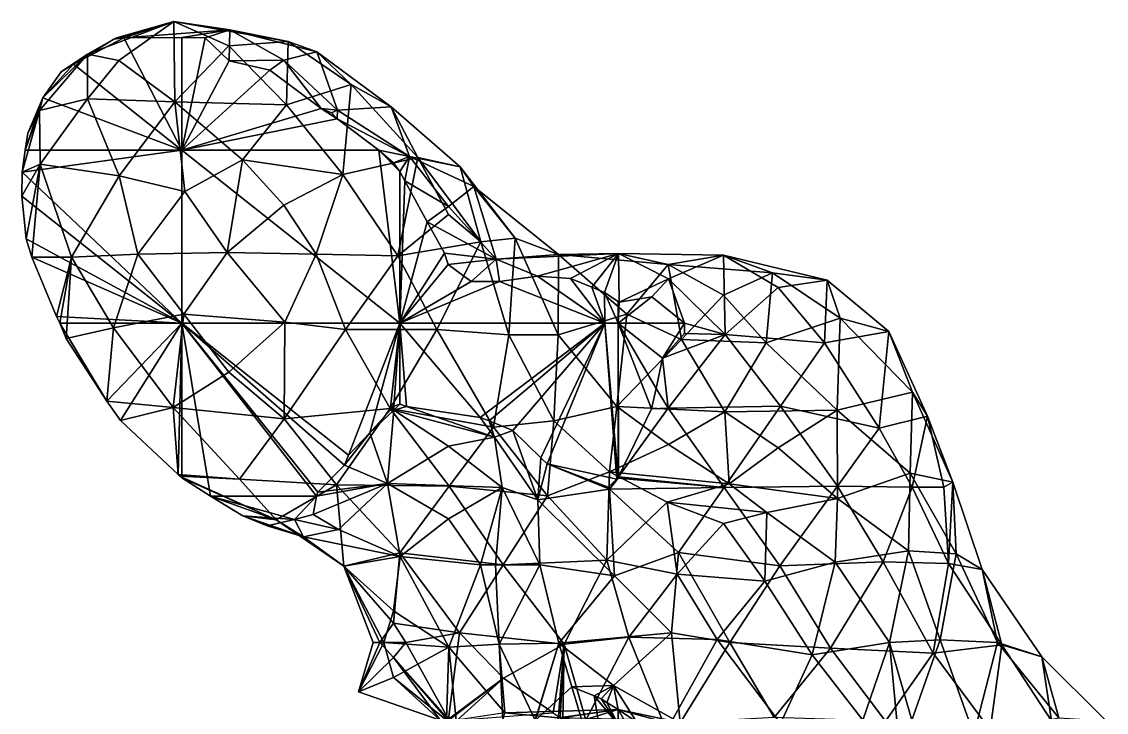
# Model space of a CAD drawing. Extents: x 290034 to 295698, y 4553723 to 4561693.
# Drawn here: x 291183.3 to 291431.9, y 4554418.6 to 4554577 of the extents above; entities that cross this region are included whole.
import ezdxf

# ---------------------------------------------------------------- set-up
doc = ezdxf.new("R2010")
doc.units = 0
doc.layers.add('Au_ppm_Pref_-_0_2', color=7, linetype='CONTINUOUS')

msp = doc.modelspace()

# ---------------------------------------------------------------- linework, layer by layer
at = {"layer": 'Au_ppm_Pref_-_0_2'}
for points in [[(291218.13, 4554577, 1811.51), (291204.43, 4554573.02, 1816.77), (291198.36, 4554569.51, 1811.49)], [(291218.13, 4554577, 1811.51), (291198.36, 4554569.51, 1811.49), (291205.55, 4554568.06, 1808.58)], [(291218.13, 4554577, 1811.51), (291205.04, 4554573.26, 1816.82), (291204.43, 4554573.02, 1816.77)], [(291206.7, 4554573.3, 1816.99), (291205.04, 4554573.26, 1816.82), (291218.13, 4554577, 1811.51)], [(291218.13, 4554577, 1811.51), (291205.55, 4554568.06, 1808.58), (291218.37, 4554558.64, 1805.83)], [(291206.7, 4554573.3, 1816.99), (291218.13, 4554577, 1811.51), (291230.97, 4554575.12, 1817.21)], [(291218.13, 4554577, 1811.51), (291244.4, 4554572.43, 1811.9), (291230.97, 4554575.12, 1817.21)], [(291218.13, 4554577, 1811.51), (291218.37, 4554558.64, 1805.83), (291230.75, 4554571.45, 1807.45)], [(291218.13, 4554577, 1811.51), (291230.75, 4554571.45, 1807.45), (291244.4, 4554572.43, 1811.9)], [(291206.7, 4554573.3, 1816.99), (291230.97, 4554575.12, 1817.21), (291220, 4554573.36, 1818.35)], [(291220, 4554573.36, 1818.35), (291230.97, 4554575.12, 1817.21), (291225.38, 4554573.31, 1819)], [(291230.97, 4554575.12, 1817.21), (291230.88, 4554567.98, 1819.91), (291225.38, 4554573.31, 1819)], [(291230.88, 4554567.98, 1819.91), (291230.97, 4554575.12, 1817.21), (291243.35, 4554568.2, 1820.39)], [(291244.4, 4554572.43, 1811.9), (291250.95, 4554570.08, 1817.43), (291230.97, 4554575.12, 1817.21)], [(291230.97, 4554575.12, 1817.21), (291250.95, 4554570.08, 1817.43), (291243.35, 4554568.2, 1820.39)], [(291195.15, 4554567.28, 1816.09), (291204.43, 4554573.02, 1816.77), (291206.7, 4554573.3, 1816.99)], [(291195.15, 4554567.28, 1816.09), (291206.7, 4554573.3, 1816.99), (291220, 4554547.56, 1819.6)], [(291198.36, 4554569.51, 1811.49), (291204.43, 4554573.02, 1816.77), (291195.15, 4554567.28, 1816.09)], [(291204.43, 4554573.02, 1816.77), (291205.04, 4554573.26, 1816.82), (291206.7, 4554573.3, 1816.99)], [(291206.7, 4554573.3, 1816.99), (291220, 4554573.36, 1818.35), (291220, 4554547.56, 1819.6)], [(291220, 4554573.36, 1818.35), (291225.38, 4554573.31, 1819), (291220, 4554547.56, 1819.6)], [(291220, 4554547.56, 1819.6), (291225.38, 4554573.31, 1819), (291230.88, 4554567.98, 1819.91)], [(291243.96, 4554557.95, 1805.85), (291244.4, 4554572.43, 1811.9), (291230.75, 4554571.45, 1807.45)], [(291243.96, 4554557.95, 1805.85), (291258.81, 4554562.57, 1811.22), (291244.4, 4554572.43, 1811.9)], [(291244.4, 4554572.43, 1811.9), (291258.81, 4554562.57, 1811.22), (291250.95, 4554570.08, 1817.43)], [(291198.36, 4554569.51, 1811.49), (291188.11, 4554559.56, 1814.77), (291187.38, 4554556.61, 1812.44)], [(291198.38, 4554559.33, 1808.11), (291198.36, 4554569.51, 1811.49), (291187.38, 4554556.61, 1812.44)], [(291198.36, 4554569.51, 1811.49), (291192.3, 4554565.53, 1815.59), (291188.11, 4554559.56, 1814.77)], [(291192.3, 4554565.53, 1815.59), (291198.36, 4554569.51, 1811.49), (291195.15, 4554567.28, 1816.09)], [(291198.38, 4554559.33, 1808.11), (291205.55, 4554568.06, 1808.58), (291198.36, 4554569.51, 1811.49)], [(291218.37, 4554558.64, 1805.83), (291243.96, 4554557.95, 1805.85), (291230.75, 4554571.45, 1807.45)], [(291250.95, 4554570.08, 1817.43), (291255.67, 4554556.71, 1822.89), (291243.35, 4554568.2, 1820.39)], [(291250.95, 4554570.08, 1817.43), (291258.81, 4554562.57, 1811.22), (291268.01, 4554557.45, 1817.21)], [(291250.95, 4554570.08, 1817.43), (291268.01, 4554557.45, 1817.21), (291255.67, 4554556.71, 1822.89)], [(291188.11, 4554559.56, 1814.77), (291192.3, 4554565.53, 1815.59), (291195.15, 4554567.28, 1816.09)], [(291188.11, 4554559.56, 1814.77), (291195.15, 4554567.28, 1816.09), (291220, 4554547.56, 1819.6)], [(291198.38, 4554559.33, 1808.11), (291218.37, 4554558.64, 1805.83), (291205.55, 4554568.06, 1808.58)], [(291220, 4554547.56, 1819.6), (291230.88, 4554567.98, 1819.91), (291240.16, 4554565.88, 1821.12)], [(291240.16, 4554565.88, 1821.12), (291230.88, 4554567.98, 1819.91), (291243.35, 4554568.2, 1820.39)], [(291243.35, 4554568.2, 1820.39), (291251.93, 4554557.06, 1822.95), (291240.16, 4554565.88, 1821.12)], [(291255.67, 4554556.71, 1822.89), (291251.93, 4554557.06, 1822.95), (291243.35, 4554568.2, 1820.39)], [(291220, 4554547.56, 1819.6), (291240.16, 4554565.88, 1821.12), (291251.93, 4554557.06, 1822.95)], [(291243.96, 4554557.95, 1805.85), (291256.94, 4554541.94, 1804.69), (291258.81, 4554562.57, 1811.22)], [(291256.94, 4554541.94, 1804.69), (291274.08, 4554545.81, 1810.08), (291258.81, 4554562.57, 1811.22)], [(291258.81, 4554562.57, 1811.22), (291274.08, 4554545.81, 1810.08), (291268.01, 4554557.45, 1817.21)], [(291184.1, 4554547.56, 1813.83), (291184.73, 4554551.44, 1814.03), (291188.11, 4554559.56, 1814.77)], [(291184.1, 4554547.56, 1813.83), (291188.11, 4554559.56, 1814.77), (291220, 4554547.56, 1819.6)], [(291188.11, 4554559.56, 1814.77), (291184.73, 4554551.44, 1814.03), (291187.38, 4554556.61, 1812.44)], [(291187.5, 4554544.34, 1809.66), (291198.38, 4554559.33, 1808.11), (291187.38, 4554556.61, 1812.44)], [(291205.6, 4554541.67, 1805.5), (291198.38, 4554559.33, 1808.11), (291187.5, 4554544.34, 1809.66)], [(291198.38, 4554559.33, 1808.11), (291205.6, 4554541.67, 1805.5), (291218.37, 4554558.64, 1805.83)], [(291220.68, 4554538.08, 1801.95), (291218.37, 4554558.64, 1805.83), (291205.6, 4554541.67, 1805.5)], [(291218.37, 4554558.64, 1805.83), (291220.68, 4554538.08, 1801.95), (291233.87, 4554545.28, 1802.83)], [(291243.96, 4554557.95, 1805.85), (291218.37, 4554558.64, 1805.83), (291233.87, 4554545.28, 1802.83)], [(291220, 4554547.56, 1819.6), (291251.93, 4554557.06, 1822.95), (291255.6, 4554554.72, 1823.51)], [(291243.96, 4554557.95, 1805.85), (291233.87, 4554545.28, 1802.83), (291256.94, 4554541.94, 1804.69)], [(291255.6, 4554554.72, 1823.51), (291251.93, 4554557.06, 1822.95), (291254.34, 4554556.1, 1823.29)], [(291254.34, 4554556.1, 1823.29), (291251.93, 4554557.06, 1822.95), (291255.67, 4554556.71, 1822.89)], [(291268.01, 4554557.45, 1817.21), (291272.18, 4554546.09, 1824.94), (291255.67, 4554556.71, 1822.89)], [(291268.01, 4554557.45, 1817.21), (291274.08, 4554545.81, 1810.08), (291283.83, 4554543.72, 1817.65)], [(291268.01, 4554557.45, 1817.21), (291283.83, 4554543.72, 1817.65), (291272.18, 4554546.09, 1824.94)], [(291187.38, 4554556.61, 1812.44), (291184.1, 4554547.56, 1813.83), (291183.42, 4554542.51, 1813.43)], [(291187.38, 4554556.61, 1812.44), (291183.42, 4554542.51, 1813.43), (291187.5, 4554544.34, 1809.66)], [(291184.73, 4554551.44, 1814.03), (291184.1, 4554547.56, 1813.83), (291187.38, 4554556.61, 1812.44)], [(291220, 4554547.56, 1819.6), (291255.6, 4554554.72, 1823.51), (291265.16, 4554547.56, 1824.99)], [(291255.67, 4554556.71, 1822.89), (291255.6, 4554554.72, 1823.51), (291254.34, 4554556.1, 1823.29)], [(291255.6, 4554554.72, 1823.51), (291255.67, 4554556.71, 1822.89), (291272.18, 4554546.09, 1824.94)], [(291255.6, 4554554.72, 1823.51), (291272.18, 4554546.09, 1824.94), (291265.16, 4554547.56, 1824.99)], [(291220, 4554547.56, 1819.6), (291183.42, 4554542.51, 1813.43), (291184.1, 4554547.56, 1813.83)], [(291220, 4554507.87, 1817.35), (291183.42, 4554542.51, 1813.43), (291220, 4554547.56, 1819.6)], [(291265.16, 4554547.56, 1824.99), (291270, 4554507.87, 1828.96), (291220, 4554547.56, 1819.6)], [(291270, 4554507.87, 1828.96), (291220, 4554507.87, 1817.35), (291220, 4554547.56, 1819.6)], [(291265.16, 4554547.56, 1824.99), (291268.53, 4554544.6, 1825.65), (291270, 4554542.61, 1825.99)], [(291270, 4554507.87, 1828.96), (291265.16, 4554547.56, 1824.99), (291270, 4554542.61, 1825.99)], [(291265.16, 4554547.56, 1824.99), (291272.18, 4554546.09, 1824.94), (291268.53, 4554544.6, 1825.65)], [(291233.87, 4554545.28, 1802.83), (291220.68, 4554538.08, 1801.95), (291230.43, 4554524.09, 1801.5)], [(291243.35, 4554534.89, 1801.82), (291233.87, 4554545.28, 1802.83), (291230.43, 4554524.09, 1801.5)], [(291233.87, 4554545.28, 1802.83), (291243.35, 4554534.89, 1801.82), (291256.94, 4554541.94, 1804.69)], [(291269.55, 4554523.31, 1805.09), (291274.08, 4554545.81, 1810.08), (291256.94, 4554541.94, 1804.69)], [(291268.53, 4554544.6, 1825.65), (291272.18, 4554546.09, 1824.94), (291270, 4554542.61, 1825.99)], [(291281.15, 4554532.76, 1808.47), (291274.08, 4554545.81, 1810.08), (291269.55, 4554523.31, 1805.09)], [(291270, 4554542.61, 1825.99), (291272.18, 4554546.09, 1824.94), (291271.09, 4554540.51, 1826.4)], [(291281.15, 4554534.62, 1827.01), (291271.09, 4554540.51, 1826.4), (291272.18, 4554546.09, 1824.94)], [(291272.18, 4554546.09, 1824.94), (291283.83, 4554543.72, 1817.65), (291286.95, 4554539.21, 1823.37)], [(291281.15, 4554534.62, 1827.01), (291272.18, 4554546.09, 1824.94), (291286.95, 4554539.21, 1823.37)], [(291288.58, 4554526.52, 1810.63), (291283.83, 4554543.72, 1817.65), (291274.08, 4554545.81, 1810.08)], [(291281.15, 4554532.76, 1808.47), (291288.58, 4554526.52, 1810.63), (291274.08, 4554545.81, 1810.08)], [(291187.5, 4554544.34, 1809.66), (291183.29, 4554537.01, 1813.1), (291184.3, 4554527.17, 1811.31)], [(291187.5, 4554544.34, 1809.66), (291183.42, 4554542.51, 1813.43), (291183.29, 4554537.01, 1813.1)], [(291220, 4554507.87, 1817.35), (291183.29, 4554537.01, 1813.1), (291183.42, 4554542.51, 1813.43)], [(291185.58, 4554523.01, 1810.79), (291187.5, 4554544.34, 1809.66), (291184.3, 4554527.17, 1811.31)], [(291185.58, 4554523.01, 1810.79), (291194.71, 4554522.99, 1806.73), (291187.5, 4554544.34, 1809.66)], [(291194.71, 4554522.99, 1806.73), (291205.6, 4554541.67, 1805.5), (291187.5, 4554544.34, 1809.66)], [(291250.76, 4554523.7, 1802.06), (291256.94, 4554541.94, 1804.69), (291243.35, 4554534.89, 1801.82)], [(291269.55, 4554523.31, 1805.09), (291256.94, 4554541.94, 1804.69), (291250.76, 4554523.7, 1802.06)], [(291270, 4554507.87, 1828.96), (291270, 4554542.61, 1825.99), (291271.09, 4554540.51, 1826.4)], [(291288.58, 4554526.52, 1810.63), (291296.38, 4554527.37, 1817.41), (291283.83, 4554543.72, 1817.65)], [(291296.38, 4554527.37, 1817.41), (291286.95, 4554539.21, 1823.37), (291283.83, 4554543.72, 1817.65)], [(291209.93, 4554523.7, 1801.68), (291205.6, 4554541.67, 1805.5), (291194.71, 4554522.99, 1806.73)], [(291220.68, 4554538.08, 1801.95), (291205.6, 4554541.67, 1805.5), (291209.93, 4554523.7, 1801.68)], [(291270, 4554507.87, 1828.96), (291271.09, 4554540.51, 1826.4), (291276.22, 4554531.1, 1828.3)], [(291281.15, 4554534.62, 1827.01), (291276.22, 4554531.1, 1828.3), (291271.09, 4554540.51, 1826.4)], [(291220, 4554507.87, 1817.35), (291184.3, 4554527.17, 1811.31), (291183.29, 4554537.01, 1813.1)], [(291209.93, 4554523.7, 1801.68), (291230.43, 4554524.09, 1801.5), (291220.68, 4554538.08, 1801.95)], [(291292.09, 4554522.54, 1829.11), (291281.15, 4554534.62, 1827.01), (291286.95, 4554539.21, 1823.37)], [(291292.09, 4554522.54, 1829.11), (291286.95, 4554539.21, 1823.37), (291306.35, 4554523.62, 1823.36)], [(291296.38, 4554527.37, 1817.41), (291306.35, 4554523.62, 1823.36), (291286.95, 4554539.21, 1823.37)], [(291250.76, 4554523.7, 1802.06), (291243.35, 4554534.89, 1801.82), (291230.43, 4554524.09, 1801.5)], [(291292.09, 4554522.54, 1829.11), (291276.22, 4554531.1, 1828.3), (291281.15, 4554534.62, 1827.01)], [(291288.58, 4554526.52, 1810.63), (291281.15, 4554532.76, 1808.47), (291269.55, 4554523.31, 1805.09)], [(291280.2, 4554523.91, 1829.75), (291270, 4554507.87, 1828.96), (291276.22, 4554531.1, 1828.3)], [(291292.09, 4554522.54, 1829.11), (291280.2, 4554523.91, 1829.75), (291276.22, 4554531.1, 1828.3)], [(291220, 4554507.87, 1817.35), (291185.58, 4554523.01, 1810.79), (291184.3, 4554527.17, 1811.31)], [(291295, 4554505.18, 1810.52), (291296.38, 4554527.37, 1817.41), (291288.58, 4554526.52, 1810.63)], [(291296.38, 4554527.37, 1817.41), (291295, 4554505.18, 1810.52), (291306.28, 4554505.21, 1817.48)], [(291306.28, 4554505.21, 1817.48), (291306.35, 4554523.62, 1823.36), (291296.38, 4554527.37, 1817.41)], [(291278.47, 4554506.38, 1806.36), (291288.58, 4554526.52, 1810.63), (291269.55, 4554523.31, 1805.09)], [(291278.47, 4554506.38, 1806.36), (291295, 4554505.18, 1810.52), (291288.58, 4554526.52, 1810.63)], [(291220, 4554507.87, 1817.35), (291191.3, 4554509.35, 1809.52), (291185.58, 4554523.01, 1810.79)], [(291194.71, 4554522.99, 1806.73), (291185.58, 4554523.01, 1810.79), (291191.3, 4554509.35, 1809.52)], [(291192.04, 4554507.87, 1809.42), (291194.71, 4554522.99, 1806.73), (291191.3, 4554509.35, 1809.52)], [(291193.48, 4554504.37, 1809.3), (291194.71, 4554522.99, 1806.73), (291192.04, 4554507.87, 1809.42)], [(291204.36, 4554506.79, 1805.07), (291194.71, 4554522.99, 1806.73), (291193.48, 4554504.37, 1809.3)], [(291194.71, 4554522.99, 1806.73), (291204.36, 4554506.79, 1805.07), (291209.93, 4554523.7, 1801.68)], [(291209.93, 4554523.7, 1801.68), (291204.36, 4554506.79, 1805.07), (291220.49, 4554509.91, 1802.06)], [(291209.93, 4554523.7, 1801.68), (291220.49, 4554509.91, 1802.06), (291230.43, 4554524.09, 1801.5)], [(291243.63, 4554508.05, 1802.05), (291230.43, 4554524.09, 1801.5), (291220.49, 4554509.91, 1802.06)], [(291250.76, 4554523.7, 1802.06), (291230.43, 4554524.09, 1801.5), (291243.63, 4554508.05, 1802.05)], [(291243.63, 4554508.05, 1802.05), (291257.53, 4554506.41, 1803.05), (291250.76, 4554523.7, 1802.06)], [(291257.53, 4554506.41, 1803.05), (291269.55, 4554523.31, 1805.09), (291250.76, 4554523.7, 1802.06)], [(291278.47, 4554506.38, 1806.36), (291269.55, 4554523.31, 1805.09), (291257.53, 4554506.41, 1803.05)], [(291281.02, 4554521.31, 1830.15), (291270, 4554507.87, 1828.96), (291280.2, 4554523.91, 1829.75)], [(291292.09, 4554522.54, 1829.11), (291281.02, 4554521.31, 1830.15), (291280.2, 4554523.91, 1829.75)], [(291292.09, 4554522.54, 1829.11), (291286.32, 4554517.42, 1830.44), (291281.02, 4554521.31, 1830.15)], [(291286.32, 4554517.42, 1830.44), (291292.09, 4554522.54, 1829.11), (291292.8, 4554517.44, 1830.93)], [(291301.51, 4554518.63, 1831.61), (291292.09, 4554522.54, 1829.11), (291320.09, 4554523.79, 1829.29)], [(291292.09, 4554522.54, 1829.11), (291306.35, 4554523.62, 1823.36), (291320.09, 4554523.79, 1829.29)], [(291292.09, 4554522.54, 1829.11), (291301.51, 4554518.63, 1831.61), (291292.8, 4554517.44, 1830.93)], [(291309.12, 4554518.08, 1832.17), (291301.51, 4554518.63, 1831.61), (291320.09, 4554523.79, 1829.29)], [(291306.28, 4554505.21, 1817.48), (291322, 4554509.93, 1820.58), (291306.35, 4554523.62, 1823.36)], [(291331.46, 4554521.27, 1823.59), (291320.09, 4554523.79, 1829.29), (291306.35, 4554523.62, 1823.36)], [(291322, 4554509.93, 1820.58), (291331.46, 4554521.27, 1823.59), (291306.35, 4554523.62, 1823.36)], [(291313.97, 4554516.08, 1832.47), (291309.12, 4554518.08, 1832.17), (291320.09, 4554523.79, 1829.29)], [(291316.93, 4554514.87, 1832.66), (291313.97, 4554516.08, 1832.47), (291320.09, 4554523.79, 1829.29)], [(291320.29, 4554512.69, 1833.16), (291316.93, 4554514.87, 1832.66), (291320.09, 4554523.79, 1829.29)], [(291320.09, 4554523.79, 1829.29), (291331.54, 4554518.01, 1833.36), (291320.29, 4554512.69, 1833.16)], [(291331.46, 4554521.27, 1823.59), (291344.17, 4554523.46, 1829.29), (291320.09, 4554523.79, 1829.29)], [(291344.17, 4554523.46, 1829.29), (291331.54, 4554518.01, 1833.36), (291320.09, 4554523.79, 1829.29)], [(291331.46, 4554521.27, 1823.59), (291355.38, 4554519.4, 1824.17), (291344.17, 4554523.46, 1829.29)], [(291344.17, 4554523.46, 1829.29), (291344.55, 4554505.26, 1834.2), (291331.54, 4554518.01, 1833.36)], [(291355.38, 4554519.4, 1824.17), (291367.97, 4554517.7, 1827.96), (291344.17, 4554523.46, 1829.29)], [(291344.17, 4554523.46, 1829.29), (291356.74, 4554516.02, 1832.69), (291344.55, 4554505.26, 1834.2)], [(291344.17, 4554523.46, 1829.29), (291367.97, 4554517.7, 1827.96), (291356.74, 4554516.02, 1832.69)], [(291286.32, 4554517.42, 1830.44), (291270, 4554507.87, 1828.96), (291281.02, 4554521.31, 1830.15)], [(291322, 4554509.93, 1820.58), (291334.53, 4554504.1, 1819.43), (291331.46, 4554521.27, 1823.59)], [(291331.46, 4554521.27, 1823.59), (291334.53, 4554504.1, 1819.43), (291344.14, 4554514.26, 1820.58)], [(291355.38, 4554519.4, 1824.17), (291331.46, 4554521.27, 1823.59), (291344.14, 4554514.26, 1820.58)], [(291292.8, 4554517.44, 1830.93), (291270, 4554507.87, 1828.96), (291286.32, 4554517.42, 1830.44)], [(291316.95, 4554507.87, 1832.47), (291270, 4554507.87, 1828.96), (291292.8, 4554517.44, 1830.93)], [(291316.95, 4554507.87, 1832.47), (291292.8, 4554517.44, 1830.93), (291301.51, 4554518.63, 1831.61)], [(291316.95, 4554507.87, 1832.47), (291301.51, 4554518.63, 1831.61), (291309.12, 4554518.08, 1832.17)], [(291313.97, 4554516.08, 1832.47), (291316.95, 4554507.87, 1832.47), (291309.12, 4554518.08, 1832.17)], [(291327.74, 4554513.87, 1834.1), (291320.29, 4554512.69, 1833.16), (291331.54, 4554518.01, 1833.36)], [(291327.74, 4554513.87, 1834.1), (291331.54, 4554518.01, 1833.36), (291335.24, 4554507.87, 1834.41)], [(291344.55, 4554505.26, 1834.2), (291335.24, 4554507.87, 1834.41), (291331.54, 4554518.01, 1833.36)], [(291355.38, 4554519.4, 1824.17), (291344.14, 4554514.26, 1820.58), (291353.98, 4554503.36, 1819.58)], [(291353.98, 4554503.36, 1819.58), (291370.89, 4554509, 1822.59), (291355.38, 4554519.4, 1824.17)], [(291355.38, 4554519.4, 1824.17), (291370.89, 4554509, 1822.59), (291367.97, 4554517.7, 1827.96)], [(291367.97, 4554517.7, 1827.96), (291367.33, 4554503.31, 1833.45), (291356.74, 4554516.02, 1832.69)], [(291367.33, 4554503.31, 1833.45), (291367.97, 4554517.7, 1827.96), (291382.09, 4554505.96, 1829.36)], [(291367.97, 4554517.7, 1827.96), (291370.89, 4554509, 1822.59), (291382.09, 4554505.96, 1829.36)], [(291316.93, 4554514.87, 1832.66), (291316.95, 4554507.87, 1832.47), (291313.97, 4554516.08, 1832.47)], [(291316.93, 4554514.87, 1832.66), (291320, 4554507.87, 1832.7), (291316.95, 4554507.87, 1832.47)], [(291320, 4554512.82, 1833.13), (291320, 4554507.87, 1832.7), (291316.93, 4554514.87, 1832.66)], [(291320.29, 4554512.69, 1833.16), (291320, 4554512.82, 1833.13), (291316.93, 4554514.87, 1832.66)], [(291367.33, 4554503.31, 1833.45), (291344.55, 4554505.26, 1834.2), (291356.74, 4554516.02, 1832.69)], [(291320, 4554507.87, 1832.7), (291320.29, 4554512.69, 1833.16), (291327.74, 4554513.87, 1834.1)], [(291320, 4554507.87, 1832.7), (291327.74, 4554513.87, 1834.1), (291335.24, 4554507.87, 1834.41)], [(291320, 4554507.87, 1832.7), (291320, 4554512.82, 1833.13), (291320.29, 4554512.69, 1833.16)], [(291344.14, 4554514.26, 1820.58), (291334.53, 4554504.1, 1819.43), (291353.98, 4554503.36, 1819.58)], [(291217.99, 4554488.51, 1805.61), (291220.49, 4554509.91, 1802.06), (291204.36, 4554506.79, 1805.07)], [(291217.99, 4554488.51, 1805.61), (291230.75, 4554496.61, 1802.47), (291220.49, 4554509.91, 1802.06)], [(291243.63, 4554508.05, 1802.05), (291220.49, 4554509.91, 1802.06), (291230.75, 4554496.61, 1802.47)], [(291306.28, 4554505.21, 1817.48), (291319.72, 4554488.76, 1816.98), (291322, 4554509.93, 1820.58)], [(291319.72, 4554488.76, 1816.98), (291334.53, 4554504.1, 1819.43), (291322, 4554509.93, 1820.58)], [(291192.04, 4554507.87, 1809.42), (291191.3, 4554509.35, 1809.52), (291220, 4554507.87, 1817.35)], [(291192.04, 4554507.87, 1809.42), (291202.84, 4554489.99, 1809.77), (291193.48, 4554504.37, 1809.3)], [(291220, 4554507.87, 1817.35), (291202.84, 4554489.99, 1809.77), (291192.04, 4554507.87, 1809.42)], [(291220, 4554507.87, 1817.35), (291205.93, 4554485.54, 1809.97), (291202.84, 4554489.99, 1809.77)], [(291219.16, 4554473.16, 1811.85), (291205.93, 4554485.54, 1809.97), (291220, 4554507.87, 1817.35)], [(291220, 4554472.44, 1811.97), (291219.16, 4554473.16, 1811.85), (291220, 4554507.87, 1817.35)], [(291251.19, 4554469.06, 1823.59), (291250.89, 4554468.19, 1823.35), (291220, 4554507.87, 1817.35)], [(291220, 4554507.87, 1817.35), (291220.03, 4554472.41, 1811.98), (291220, 4554472.44, 1811.97)], [(291220, 4554507.87, 1817.35), (291226.59, 4554468.19, 1813.89), (291220.03, 4554472.41, 1811.98)], [(291257.31, 4554475.27, 1826.92), (291251.19, 4554469.06, 1823.59), (291220, 4554507.87, 1817.35)], [(291250.89, 4554468.19, 1823.35), (291226.59, 4554468.19, 1813.89), (291220, 4554507.87, 1817.35)], [(291258.2, 4554477.55, 1827.61), (291257.31, 4554475.27, 1826.92), (291220, 4554507.87, 1817.35)], [(291258.2, 4554477.55, 1827.61), (291220, 4554507.87, 1817.35), (291270, 4554507.87, 1828.96)], [(291230.75, 4554496.61, 1802.47), (291243.47, 4554485.89, 1804.3), (291243.63, 4554508.05, 1802.05)], [(291257.53, 4554506.41, 1803.05), (291243.63, 4554508.05, 1802.05), (291243.47, 4554485.89, 1804.3)], [(291263.13, 4554482.7, 1828.52), (291258.2, 4554477.55, 1827.61), (291270, 4554507.87, 1828.96)], [(291267.77, 4554487.86, 1829.36), (291263.13, 4554482.7, 1828.52), (291270, 4554507.87, 1828.96)], [(291268.6, 4554488.8, 1829.51), (291267.77, 4554487.86, 1829.36), (291270, 4554507.87, 1828.96)], [(291270, 4554489.26, 1829.81), (291268.6, 4554488.8, 1829.51), (291270, 4554507.87, 1828.96)], [(291271.51, 4554488.72, 1829.95), (291270, 4554489.26, 1829.81), (291270, 4554507.87, 1828.96)], [(291288.39, 4554486.19, 1831.33), (291271.51, 4554488.72, 1829.95), (291270, 4554507.87, 1828.96)], [(291288.39, 4554486.19, 1831.33), (291270, 4554507.87, 1828.96), (291316.95, 4554507.87, 1832.47)], [(291290.43, 4554485.46, 1831.52), (291288.39, 4554486.19, 1831.33), (291316.95, 4554507.87, 1832.47)], [(291295.85, 4554483.23, 1831.91), (291290.43, 4554485.46, 1831.52), (291316.95, 4554507.87, 1832.47)], [(291302.31, 4554476.99, 1832.47), (291295.85, 4554483.23, 1831.91), (291316.95, 4554507.87, 1832.47)], [(291316.95, 4554507.87, 1832.47), (291303.76, 4554475.58, 1832.6), (291302.31, 4554476.99, 1832.47)], [(291319.7, 4554472.06, 1833.66), (291303.76, 4554475.58, 1832.6), (291316.95, 4554507.87, 1832.47)], [(291316.95, 4554507.87, 1832.47), (291319.76, 4554472.11, 1833.66), (291319.7, 4554472.06, 1833.66)], [(291316.95, 4554507.87, 1832.47), (291320, 4554472.33, 1833.68), (291319.76, 4554472.11, 1833.66)], [(291320, 4554507.87, 1832.7), (291320, 4554472.33, 1833.68), (291316.95, 4554507.87, 1832.47)], [(291327.69, 4554488.19, 1834.7), (291320.11, 4554472.6, 1833.69), (291320, 4554507.87, 1832.7)], [(291328.71, 4554492.83, 1834.76), (291327.69, 4554488.19, 1834.7), (291320, 4554507.87, 1832.7)], [(291330.17, 4554499.8, 1834.85), (291328.71, 4554492.83, 1834.76), (291320, 4554507.87, 1832.7)], [(291320.11, 4554472.6, 1833.69), (291320, 4554472.33, 1833.68), (291320, 4554507.87, 1832.7)], [(291320, 4554507.87, 1832.7), (291335.24, 4554507.87, 1834.41), (291330.17, 4554499.8, 1834.85)], [(291330.17, 4554499.8, 1834.85), (291335.24, 4554507.87, 1834.41), (291335.25, 4554505.51, 1834.71)], [(291344.55, 4554505.26, 1834.2), (291335.25, 4554505.51, 1834.71), (291335.24, 4554507.87, 1834.41)], [(291370.2, 4554487.88, 1818.18), (291370.89, 4554509, 1822.59), (291353.98, 4554503.36, 1819.58)], [(291387.54, 4554492.03, 1822.11), (291370.89, 4554509, 1822.59), (291370.2, 4554487.88, 1818.18)], [(291370.89, 4554509, 1822.59), (291387.54, 4554492.03, 1822.11), (291382.09, 4554505.96, 1829.36)], [(291202.84, 4554489.99, 1809.77), (291204.36, 4554506.79, 1805.07), (291193.48, 4554504.37, 1809.3)], [(291217.99, 4554488.51, 1805.61), (291204.36, 4554506.79, 1805.07), (291202.84, 4554489.99, 1809.77)], [(291267.77, 4554488.28, 1805.66), (291257.53, 4554506.41, 1803.05), (291243.47, 4554485.89, 1804.3)], [(291267.77, 4554488.28, 1805.66), (291278.47, 4554506.38, 1806.36), (291257.53, 4554506.41, 1803.05)], [(291267.77, 4554488.28, 1805.66), (291291.44, 4554484, 1808), (291278.47, 4554506.38, 1806.36)], [(291291.44, 4554484, 1808), (291295, 4554505.18, 1810.52), (291278.47, 4554506.38, 1806.36)], [(291305.27, 4554485.45, 1811.87), (291295, 4554505.18, 1810.52), (291291.44, 4554484, 1808)], [(291295, 4554505.18, 1810.52), (291305.27, 4554485.45, 1811.87), (291306.28, 4554505.21, 1817.48)], [(291305.27, 4554485.45, 1811.87), (291319.72, 4554488.76, 1816.98), (291306.28, 4554505.21, 1817.48)], [(291330.17, 4554499.8, 1834.85), (291335.25, 4554505.51, 1834.71), (291344.55, 4554505.26, 1834.2)], [(291331.52, 4554488.39, 1834.51), (291330.17, 4554499.8, 1834.85), (291344.55, 4554505.26, 1834.2)], [(291331.52, 4554488.39, 1834.51), (291344.55, 4554505.26, 1834.2), (291357.22, 4554488.8, 1833.93)], [(291357.22, 4554488.8, 1833.93), (291344.55, 4554505.26, 1834.2), (291367.33, 4554503.31, 1833.45)], [(291379.89, 4554483.77, 1832.85), (291367.33, 4554503.31, 1833.45), (291382.09, 4554505.96, 1829.36)], [(291390.95, 4554486.55, 1828.72), (291379.89, 4554483.77, 1832.85), (291382.09, 4554505.96, 1829.36)], [(291387.54, 4554492.03, 1822.11), (291390.95, 4554486.55, 1828.72), (291382.09, 4554505.96, 1829.36)], [(291344.45, 4554487.52, 1818.25), (291334.53, 4554504.1, 1819.43), (291319.72, 4554488.76, 1816.98)], [(291344.45, 4554487.52, 1818.25), (291353.98, 4554503.36, 1819.58), (291334.53, 4554504.1, 1819.43)], [(291344.45, 4554487.52, 1818.25), (291370.2, 4554487.88, 1818.18), (291353.98, 4554503.36, 1819.58)], [(291357.22, 4554488.8, 1833.93), (291367.33, 4554503.31, 1833.45), (291379.89, 4554483.77, 1832.85)], [(291331.52, 4554488.39, 1834.51), (291328.71, 4554492.83, 1834.76), (291330.17, 4554499.8, 1834.85)], [(291217.99, 4554488.51, 1805.61), (291243.47, 4554485.89, 1804.3), (291230.75, 4554496.61, 1802.47)], [(291331.52, 4554488.39, 1834.51), (291327.69, 4554488.19, 1834.7), (291328.71, 4554492.83, 1834.76)], [(291205.93, 4554485.54, 1809.97), (291217.99, 4554488.51, 1805.61), (291202.84, 4554489.99, 1809.77)], [(291370.2, 4554487.88, 1818.18), (291386.99, 4554473.48, 1816.47), (291387.54, 4554492.03, 1822.11)], [(291386.99, 4554473.48, 1816.47), (291396.77, 4554471.37, 1823.6), (291387.54, 4554492.03, 1822.11)], [(291390.95, 4554486.55, 1828.72), (291387.54, 4554492.03, 1822.11), (291396.77, 4554471.37, 1823.6)], [(291219.16, 4554473.16, 1811.85), (291217.99, 4554488.51, 1805.61), (291205.93, 4554485.54, 1809.97)], [(291219.16, 4554473.16, 1811.85), (291233.22, 4554472.09, 1807.34), (291217.99, 4554488.51, 1805.61)], [(291233.22, 4554472.09, 1807.34), (291243.47, 4554485.89, 1804.3), (291217.99, 4554488.51, 1805.61)], [(291267.77, 4554488.28, 1805.66), (291243.47, 4554485.89, 1804.3), (291255.48, 4554470.79, 1806.69)], [(291267.77, 4554488.28, 1805.66), (291255.48, 4554470.79, 1806.69), (291281.32, 4554470.48, 1807.21)], [(291263.13, 4554482.7, 1828.52), (291268.57, 4554487.88, 1829.33), (291267.14, 4554471.11, 1823.1)], [(291268.57, 4554487.88, 1829.33), (291263.13, 4554482.7, 1828.52), (291267.77, 4554487.86, 1829.36)], [(291267.14, 4554471.11, 1823.1), (291268.57, 4554487.88, 1829.33), (291281.15, 4554479.66, 1826.17)], [(291268.6, 4554488.8, 1829.51), (291268.14, 4554488.19, 1829.43), (291267.77, 4554487.86, 1829.36)], [(291267.77, 4554488.28, 1805.66), (291281.32, 4554470.48, 1807.21), (291291.44, 4554484, 1808)], [(291268.14, 4554488.19, 1829.43), (291268.57, 4554487.88, 1829.33), (291267.77, 4554487.86, 1829.36)], [(291268.6, 4554488.8, 1829.51), (291268.57, 4554487.88, 1829.33), (291268.14, 4554488.19, 1829.43)], [(291268.6, 4554488.8, 1829.51), (291270, 4554489.26, 1829.81), (291268.57, 4554487.88, 1829.33)], [(291270, 4554489.26, 1829.81), (291271.51, 4554488.72, 1829.95), (291268.57, 4554487.88, 1829.33)], [(291271.51, 4554488.72, 1829.95), (291291.66, 4554481.74, 1830.44), (291268.57, 4554487.88, 1829.33)], [(291291.66, 4554481.74, 1830.44), (291281.15, 4554479.66, 1826.17), (291268.57, 4554487.88, 1829.33)], [(291291.66, 4554481.74, 1830.44), (291271.51, 4554488.72, 1829.95), (291288.39, 4554486.19, 1831.33)], [(291305.27, 4554485.45, 1811.87), (291318.04, 4554473.77, 1809.89), (291319.72, 4554488.76, 1816.98)], [(291318.04, 4554473.77, 1809.89), (291331.54, 4554480.01, 1814.18), (291319.72, 4554488.76, 1816.98)], [(291344.45, 4554487.52, 1818.25), (291319.72, 4554488.76, 1816.98), (291331.54, 4554480.01, 1814.18)], [(291331.52, 4554488.39, 1834.51), (291320.11, 4554472.6, 1833.69), (291327.69, 4554488.19, 1834.7)], [(291320.11, 4554472.6, 1833.69), (291331.52, 4554488.39, 1834.51), (291344.3, 4554470.17, 1833.85)], [(291331.52, 4554488.39, 1834.51), (291357.22, 4554488.8, 1833.93), (291344.3, 4554470.17, 1833.85)], [(291344.45, 4554487.52, 1818.25), (291331.54, 4554480.01, 1814.18), (291345.46, 4554471.02, 1811.38)], [(291370.3, 4554470.48, 1833.38), (291344.3, 4554470.17, 1833.85), (291357.22, 4554488.8, 1833.93)], [(291344.45, 4554487.52, 1818.25), (291356.74, 4554479.25, 1814.43), (291370.2, 4554487.88, 1818.18)], [(291344.45, 4554487.52, 1818.25), (291345.46, 4554471.02, 1811.38), (291356.74, 4554479.25, 1814.43)], [(291356.74, 4554479.25, 1814.43), (291370.33, 4554467.66, 1811.56), (291370.2, 4554487.88, 1818.18)], [(291370.3, 4554470.48, 1833.38), (291357.22, 4554488.8, 1833.93), (291379.89, 4554483.77, 1832.85)], [(291370.2, 4554487.88, 1818.18), (291370.33, 4554467.66, 1811.56), (291386.99, 4554473.48, 1816.47)], [(291255.48, 4554470.79, 1806.69), (291243.47, 4554485.89, 1804.3), (291233.22, 4554472.09, 1807.34)], [(291288.39, 4554486.19, 1831.33), (291290.43, 4554485.46, 1831.52), (291291.66, 4554481.74, 1830.44)], [(291290.43, 4554485.46, 1831.52), (291295.85, 4554483.23, 1831.91), (291291.66, 4554481.74, 1830.44)], [(291305.27, 4554485.45, 1811.87), (291291.44, 4554484, 1808), (291303.85, 4554468.27, 1807.39)], [(291305.27, 4554485.45, 1811.87), (291303.85, 4554468.27, 1807.39), (291318.04, 4554473.77, 1809.89)], [(291379.89, 4554483.77, 1832.85), (291390.95, 4554486.55, 1828.72), (291387.44, 4554470.24, 1831.91)], [(291390.95, 4554486.55, 1828.72), (291394.68, 4554470.24, 1829.31), (291387.44, 4554470.24, 1831.91)], [(291390.95, 4554486.55, 1828.72), (291396.77, 4554471.37, 1823.6), (291394.68, 4554470.24, 1829.31)], [(291263.13, 4554482.7, 1828.52), (291257.31, 4554475.27, 1826.92), (291258.2, 4554477.55, 1827.61)], [(291263.13, 4554482.7, 1828.52), (291267.14, 4554471.11, 1823.1), (291257.31, 4554475.27, 1826.92)], [(291303.85, 4554468.27, 1807.39), (291291.44, 4554484, 1808), (291281.32, 4554470.48, 1807.21)], [(291295.85, 4554483.23, 1831.91), (291301.64, 4554467.35, 1830.36), (291291.66, 4554481.74, 1830.44)], [(291302.31, 4554476.99, 1832.47), (291301.64, 4554467.35, 1830.36), (291295.85, 4554483.23, 1831.91)], [(291370.3, 4554470.48, 1833.38), (291379.89, 4554483.77, 1832.85), (291387.44, 4554470.24, 1831.91)], [(291291.66, 4554481.74, 1830.44), (291293.44, 4554470.19, 1823.4), (291281.15, 4554479.66, 1826.17)], [(291291.66, 4554481.74, 1830.44), (291301.64, 4554467.35, 1830.36), (291293.44, 4554470.19, 1823.4)], [(291318.04, 4554473.77, 1809.89), (291345.46, 4554471.02, 1811.38), (291331.54, 4554480.01, 1814.18)], [(291267.14, 4554471.11, 1823.1), (291281.15, 4554479.66, 1826.17), (291293.44, 4554470.19, 1823.4)], [(291356.74, 4554479.25, 1814.43), (291345.46, 4554471.02, 1811.38), (291370.33, 4554467.66, 1811.56)], [(291267.14, 4554471.11, 1823.1), (291251.19, 4554469.06, 1823.59), (291257.31, 4554475.27, 1826.92)], [(291303.76, 4554475.58, 1832.6), (291301.64, 4554467.35, 1830.36), (291302.31, 4554476.99, 1832.47)], [(291303.76, 4554475.58, 1832.6), (291318.06, 4554469.77, 1833.54), (291301.64, 4554467.35, 1830.36)], [(291319.7, 4554472.06, 1833.66), (291317.77, 4554470.2, 1833.6), (291303.76, 4554475.58, 1832.6)], [(291318.06, 4554469.77, 1833.54), (291303.76, 4554475.58, 1832.6), (291317.77, 4554470.2, 1833.6)], [(291220, 4554472.44, 1811.97), (291219.52, 4554472.77, 1811.89), (291219.16, 4554473.16, 1811.85)], [(291219.16, 4554473.16, 1811.85), (291219.52, 4554472.77, 1811.89), (291233.22, 4554472.09, 1807.34)], [(291219.52, 4554472.77, 1811.89), (291220, 4554472.44, 1811.97), (291241.64, 4554462.71, 1811.55)], [(291219.52, 4554472.77, 1811.89), (291241.64, 4554462.71, 1811.55), (291233.22, 4554472.09, 1807.34)], [(291241.64, 4554462.71, 1811.55), (291220, 4554472.44, 1811.97), (291220.03, 4554472.41, 1811.98)], [(291226.59, 4554468.19, 1813.89), (291241.64, 4554462.71, 1811.55), (291220.03, 4554472.41, 1811.98)], [(291303.85, 4554468.27, 1807.39), (291317.4, 4554453.53, 1804.81), (291318.04, 4554473.77, 1809.89)], [(291318.04, 4554473.77, 1809.89), (291317.4, 4554453.53, 1804.81), (291331.26, 4554466.82, 1806.83)], [(291331.26, 4554466.82, 1806.83), (291345.46, 4554471.02, 1811.38), (291318.04, 4554473.77, 1809.89)], [(291318.06, 4554469.77, 1833.54), (291319.76, 4554472.11, 1833.66), (291320, 4554472.33, 1833.68)], [(291318.06, 4554469.77, 1833.54), (291320, 4554472.33, 1833.68), (291344.3, 4554470.17, 1833.85)], [(291320, 4554472.33, 1833.68), (291320.11, 4554472.6, 1833.69), (291344.3, 4554470.17, 1833.85)], [(291370.33, 4554467.66, 1811.56), (291386.56, 4554455.65, 1810.49), (291386.99, 4554473.48, 1816.47)], [(291386.99, 4554473.48, 1816.47), (291386.56, 4554455.65, 1810.49), (291397.5, 4554454.93, 1816.67)], [(291386.99, 4554473.48, 1816.47), (291397.5, 4554454.93, 1816.67), (291396.77, 4554471.37, 1823.6)], [(291255.48, 4554470.79, 1806.69), (291233.22, 4554472.09, 1807.34), (291241.64, 4554462.71, 1811.55)], [(291257.14, 4554452.15, 1811.59), (291255.48, 4554470.79, 1806.69), (291241.64, 4554462.71, 1811.55)], [(291250.89, 4554468.19, 1823.35), (291267.14, 4554471.11, 1823.1), (291250.12, 4554463.96, 1822.11)], [(291267.14, 4554471.11, 1823.1), (291255.95, 4554460.56, 1820.66), (291250.12, 4554463.96, 1822.11)], [(291251.19, 4554469.06, 1823.59), (291267.14, 4554471.11, 1823.1), (291250.89, 4554468.19, 1823.35)], [(291269.96, 4554455.15, 1807.13), (291255.48, 4554470.79, 1806.69), (291257.14, 4554452.15, 1811.59)], [(291269.96, 4554455.15, 1807.13), (291281.32, 4554470.48, 1807.21), (291255.48, 4554470.79, 1806.69)], [(291270.02, 4554454.34, 1817.08), (291255.95, 4554460.56, 1820.66), (291267.14, 4554471.11, 1823.1)], [(291281.15, 4554462.95, 1819.87), (291270.02, 4554454.34, 1817.08), (291267.14, 4554471.11, 1823.1)], [(291281.15, 4554462.95, 1819.87), (291267.14, 4554471.11, 1823.1), (291293.44, 4554470.19, 1823.4)], [(291293.65, 4554452.4, 1807.43), (291281.32, 4554470.48, 1807.21), (291269.96, 4554455.15, 1807.13)], [(291293.44, 4554470.19, 1823.4), (291288.43, 4554452.43, 1819.94), (291281.15, 4554462.95, 1819.87)], [(291293.65, 4554452.4, 1807.43), (291303.85, 4554468.27, 1807.39), (291281.32, 4554470.48, 1807.21)], [(291291.87, 4554452.43, 1823.37), (291288.43, 4554452.43, 1819.94), (291293.44, 4554470.19, 1823.4)], [(291291.87, 4554452.43, 1823.37), (291293.44, 4554470.19, 1823.4), (291302.08, 4554452.43, 1828.33)], [(291302.08, 4554452.43, 1828.33), (291293.44, 4554470.19, 1823.4), (291301.64, 4554467.35, 1830.36)], [(291318.06, 4554469.77, 1833.54), (291319.2, 4554449.9, 1832.01), (291301.64, 4554467.35, 1830.36)], [(291317.77, 4554470.2, 1833.6), (291319.7, 4554472.06, 1833.66), (291318.06, 4554469.77, 1833.54)], [(291319.7, 4554472.06, 1833.66), (291319.76, 4554472.11, 1833.66), (291318.06, 4554469.77, 1833.54)], [(291344.3, 4554470.17, 1833.85), (291333.87, 4554455.28, 1833.21), (291318.06, 4554469.77, 1833.54)], [(291333.87, 4554455.28, 1833.21), (291319.2, 4554449.9, 1832.01), (291318.06, 4554469.77, 1833.54)], [(291331.26, 4554466.82, 1806.83), (291354.09, 4554464.4, 1806.25), (291345.46, 4554471.02, 1811.38)], [(291357.12, 4554452.17, 1833.64), (291333.87, 4554455.28, 1833.21), (291344.3, 4554470.17, 1833.85)], [(291357.12, 4554452.17, 1833.64), (291344.3, 4554470.17, 1833.85), (291370.3, 4554470.48, 1833.38)], [(291370.33, 4554467.66, 1811.56), (291345.46, 4554471.02, 1811.38), (291354.09, 4554464.4, 1806.25)], [(291357.12, 4554452.17, 1833.64), (291370.3, 4554470.48, 1833.38), (291380.75, 4554453.14, 1832.96)], [(291380.75, 4554453.14, 1832.96), (291370.3, 4554470.48, 1833.38), (291387.44, 4554470.24, 1831.91)], [(291380.75, 4554453.14, 1832.96), (291387.44, 4554470.24, 1831.91), (291395.73, 4554452.73, 1829.52)], [(291387.44, 4554470.24, 1831.91), (291394.68, 4554470.24, 1829.31), (291395.73, 4554452.73, 1829.52)], [(291396.77, 4554471.37, 1823.6), (291395.73, 4554452.73, 1829.52), (291394.68, 4554470.24, 1829.31)], [(291396.77, 4554471.37, 1823.6), (291403.46, 4554451.36, 1822.51), (291395.73, 4554452.73, 1829.52)], [(291403.46, 4554451.36, 1822.51), (291396.77, 4554471.37, 1823.6), (291397.5, 4554454.93, 1816.67)], [(291233.95, 4554463.63, 1815.75), (291226.59, 4554468.19, 1813.89), (291245.86, 4554462.82, 1820.2)], [(291245.86, 4554462.82, 1820.2), (291226.59, 4554468.19, 1813.89), (291250.89, 4554468.19, 1823.35)], [(291233.95, 4554463.63, 1815.75), (291241.64, 4554462.71, 1811.55), (291226.59, 4554468.19, 1813.89)], [(291245.86, 4554462.82, 1820.2), (291250.89, 4554468.19, 1823.35), (291250.12, 4554463.96, 1822.11)], [(291293.65, 4554452.4, 1807.43), (291317.4, 4554453.53, 1804.81), (291303.85, 4554468.27, 1807.39)], [(291319.2, 4554449.9, 1832.01), (291302.08, 4554452.43, 1828.33), (291301.64, 4554467.35, 1830.36)], [(291354.09, 4554464.4, 1806.25), (291369.81, 4554453, 1804.5), (291370.33, 4554467.66, 1811.56)], [(291370.33, 4554467.66, 1811.56), (291369.81, 4554453, 1804.5), (291386.56, 4554455.65, 1810.49)], [(291331.26, 4554466.82, 1806.83), (291317.4, 4554453.53, 1804.81), (291333.56, 4554450.31, 1801.27)], [(291333.56, 4554450.31, 1801.27), (291344.14, 4554461.88, 1802.4), (291331.26, 4554466.82, 1806.83)], [(291354.09, 4554464.4, 1806.25), (291331.26, 4554466.82, 1806.83), (291344.14, 4554461.88, 1802.4)], [(291239.54, 4554461.39, 1817.42), (291233.95, 4554463.63, 1815.75), (291245.86, 4554462.82, 1820.2)], [(291233.95, 4554463.63, 1815.75), (291239.54, 4554461.39, 1817.42), (291247.9, 4554458.87, 1817.43)], [(291241.64, 4554462.71, 1811.55), (291233.95, 4554463.63, 1815.75), (291247.9, 4554458.87, 1817.43)], [(291247.9, 4554458.87, 1817.43), (291239.54, 4554461.39, 1817.42), (291245.86, 4554462.82, 1820.2)], [(291257.14, 4554452.15, 1811.59), (291241.64, 4554462.71, 1811.55), (291247.9, 4554458.87, 1817.43)], [(291250.12, 4554463.96, 1822.11), (291255.95, 4554460.56, 1820.66), (291245.86, 4554462.82, 1820.2)], [(291255.95, 4554460.56, 1820.66), (291247.9, 4554458.87, 1817.43), (291245.86, 4554462.82, 1820.2)], [(291281.15, 4554462.95, 1819.87), (291288.43, 4554452.43, 1819.94), (291270.02, 4554454.34, 1817.08)], [(291354.09, 4554464.4, 1806.25), (291344.14, 4554461.88, 1802.4), (291353.65, 4554448.64, 1800.39)], [(291354.09, 4554464.4, 1806.25), (291353.65, 4554448.64, 1800.39), (291369.81, 4554453, 1804.5)], [(291270.02, 4554454.34, 1817.08), (291247.9, 4554458.87, 1817.43), (291255.95, 4554460.56, 1820.66)], [(291333.56, 4554450.31, 1801.27), (291353.65, 4554448.64, 1800.39), (291344.14, 4554461.88, 1802.4)], [(291257.14, 4554452.15, 1811.59), (291247.9, 4554458.87, 1817.43), (291270.02, 4554454.34, 1817.08)], [(291268.55, 4554439.06, 1810.01), (291269.96, 4554455.15, 1807.13), (291257.14, 4554452.15, 1811.59)], [(291283.67, 4554436.84, 1807.49), (291269.96, 4554455.15, 1807.13), (291268.55, 4554439.06, 1810.01)], [(291293.65, 4554452.4, 1807.43), (291269.96, 4554455.15, 1807.13), (291283.67, 4554436.84, 1807.49)], [(291333.87, 4554455.28, 1833.21), (291332.23, 4554436.79, 1831.55), (291319.2, 4554449.9, 1832.01)], [(291345.66, 4554434.61, 1833.42), (291332.23, 4554436.79, 1831.55), (291333.87, 4554455.28, 1833.21)], [(291345.66, 4554434.61, 1833.42), (291333.87, 4554455.28, 1833.21), (291357.12, 4554452.17, 1833.64)], [(291382.22, 4554434.62, 1805.62), (291386.56, 4554455.65, 1810.49), (291369.81, 4554453, 1804.5)], [(291386.56, 4554455.65, 1810.49), (291382.22, 4554434.62, 1805.62), (291393.88, 4554435.21, 1811.8)], [(291393.88, 4554435.21, 1811.8), (291397.5, 4554454.93, 1816.67), (291386.56, 4554455.65, 1810.49)], [(291393.88, 4554435.21, 1811.8), (291407.01, 4554434.6, 1817.46), (291397.5, 4554454.93, 1816.67)], [(291407.01, 4554434.6, 1817.46), (291403.46, 4554451.36, 1822.51), (291397.5, 4554454.93, 1816.67)], [(291257.14, 4554452.15, 1811.59), (291270.02, 4554454.34, 1817.08), (291268.55, 4554441.87, 1813.92)], [(291281.21, 4554433.57, 1817.51), (291268.55, 4554441.87, 1813.92), (291270.02, 4554454.34, 1817.08)], [(291288.43, 4554452.43, 1819.94), (291281.21, 4554433.57, 1817.51), (291270.02, 4554454.34, 1817.08)], [(291292.78, 4554434.22, 1823.73), (291281.21, 4554433.57, 1817.51), (291288.43, 4554452.43, 1819.94)], [(291293.65, 4554452.4, 1807.43), (291283.67, 4554436.84, 1807.49), (291307.67, 4554434.24, 1806.18)], [(291292.78, 4554434.22, 1823.73), (291288.43, 4554452.43, 1819.94), (291291.87, 4554452.43, 1823.37)], [(291291.87, 4554452.43, 1823.37), (291302.08, 4554452.43, 1828.33), (291292.78, 4554434.22, 1823.73)], [(291306.46, 4554434.44, 1828.74), (291292.78, 4554434.22, 1823.73), (291302.08, 4554452.43, 1828.33)], [(291293.65, 4554452.4, 1807.43), (291307.67, 4554434.24, 1806.18), (291317.4, 4554453.53, 1804.81)], [(291306.46, 4554434.44, 1828.74), (291302.08, 4554452.43, 1828.33), (291319.2, 4554449.9, 1832.01)], [(291317.4, 4554453.53, 1804.81), (291307.67, 4554434.24, 1806.18), (291322.47, 4554435.85, 1800.82)], [(291322.47, 4554435.85, 1800.82), (291333.56, 4554450.31, 1801.27), (291317.4, 4554453.53, 1804.81)], [(291364.5, 4554431.77, 1800.12), (291369.81, 4554453, 1804.5), (291353.65, 4554448.64, 1800.39)], [(291368.68, 4554433.34, 1834.32), (291357.12, 4554452.17, 1833.64), (291380.75, 4554453.14, 1832.96)], [(291382.22, 4554434.62, 1805.62), (291369.81, 4554453, 1804.5), (291364.5, 4554431.77, 1800.12)], [(291368.68, 4554433.34, 1834.32), (291380.75, 4554453.14, 1832.96), (291392.27, 4554432.19, 1833.38)], [(291392.27, 4554432.19, 1833.38), (291380.75, 4554453.14, 1832.96), (291395.73, 4554452.73, 1829.52)], [(291392.27, 4554432.19, 1833.38), (291395.73, 4554452.73, 1829.52), (291408.01, 4554434.04, 1829.28)], [(291403.46, 4554451.36, 1822.51), (291408.01, 4554434.04, 1829.28), (291395.73, 4554452.73, 1829.52)], [(291268.55, 4554439.06, 1810.01), (291257.14, 4554452.15, 1811.59), (291265.39, 4554434.61, 1810.01)], [(291257.14, 4554452.15, 1811.59), (291268.55, 4554441.87, 1813.92), (291266.32, 4554434.61, 1812.54)], [(291263.85, 4554434.61, 1811.49), (291257.14, 4554452.15, 1811.59), (291266.32, 4554434.61, 1812.54)], [(291257.14, 4554452.15, 1811.59), (291263.85, 4554434.61, 1811.49), (291265.39, 4554434.61, 1810.01)], [(291319.2, 4554449.9, 1832.01), (291332.23, 4554436.79, 1831.55), (291306.46, 4554434.44, 1828.74)], [(291342.69, 4554435.29, 1798.69), (291333.56, 4554450.31, 1801.27), (291322.47, 4554435.85, 1800.82)], [(291333.56, 4554450.31, 1801.27), (291342.69, 4554435.29, 1798.69), (291353.65, 4554448.64, 1800.39)], [(291345.66, 4554434.61, 1833.42), (291357.12, 4554452.17, 1833.64), (291368.68, 4554433.34, 1834.32)], [(291407.01, 4554434.6, 1817.46), (291417.16, 4554431.29, 1822.56), (291403.46, 4554451.36, 1822.51)], [(291403.46, 4554451.36, 1822.51), (291417.16, 4554431.29, 1822.56), (291408.01, 4554434.04, 1829.28)], [(291342.69, 4554435.29, 1798.69), (291364.5, 4554431.77, 1800.12), (291353.65, 4554448.64, 1800.39)], [(291268.55, 4554441.87, 1813.92), (291281.21, 4554433.57, 1817.51), (291266.32, 4554434.61, 1812.54)], [(291271.36, 4554434.61, 1810.17), (291268.55, 4554439.06, 1810.01), (291265.39, 4554434.61, 1810.01)], [(291283.67, 4554436.84, 1807.49), (291268.55, 4554439.06, 1810.01), (291271.36, 4554434.61, 1810.17)], [(291281.15, 4554417.03, 1811.41), (291283.67, 4554436.84, 1807.49), (291271.36, 4554434.61, 1810.17)], [(291281.15, 4554417.03, 1811.41), (291293.75, 4554426.45, 1808.78), (291283.67, 4554436.84, 1807.49)], [(291307.67, 4554434.24, 1806.18), (291283.67, 4554436.84, 1807.49), (291293.75, 4554426.45, 1808.78)], [(291306.46, 4554434.44, 1828.74), (291332.23, 4554436.79, 1831.55), (291318.95, 4554424.77, 1831.97)], [(291307.67, 4554434.24, 1806.18), (291312.59, 4554416.79, 1802.56), (291322.47, 4554435.85, 1800.82)], [(291322.47, 4554435.85, 1800.82), (291312.59, 4554416.79, 1802.56), (291331.11, 4554414.41, 1800.77)], [(291318.95, 4554424.77, 1831.97), (291332.23, 4554436.79, 1831.55), (291334.22, 4554416.16, 1834.29)], [(291322.47, 4554435.85, 1800.82), (291331.11, 4554414.41, 1800.77), (291342.69, 4554435.29, 1798.69)], [(291331.11, 4554414.41, 1800.77), (291357.25, 4554416.02, 1798.84), (291342.69, 4554435.29, 1798.69)], [(291332.23, 4554436.79, 1831.55), (291345.66, 4554434.61, 1833.42), (291334.22, 4554416.16, 1834.29)], [(291342.69, 4554435.29, 1798.69), (291357.25, 4554416.02, 1798.84), (291364.5, 4554431.77, 1800.12)], [(291387.36, 4554416.79, 1808.94), (291393.88, 4554435.21, 1811.8), (291382.22, 4554434.62, 1805.62)], [(291387.36, 4554416.79, 1808.94), (291401.6, 4554413.52, 1812.39), (291393.88, 4554435.21, 1811.8)], [(291401.6, 4554413.52, 1812.39), (291407.01, 4554434.6, 1817.46), (291393.88, 4554435.21, 1811.8)], [(291268.55, 4554426.55, 1814.18), (291260.52, 4554423.26, 1811.49), (291266.32, 4554434.61, 1812.54)], [(291268.55, 4554431.16, 1810.34), (291265.39, 4554434.61, 1810.01), (291260.52, 4554423.26, 1811.49)], [(291260.52, 4554423.26, 1811.49), (291263.85, 4554434.61, 1811.49), (291266.32, 4554434.61, 1812.54)], [(291263.85, 4554434.61, 1811.49), (291260.52, 4554423.26, 1811.49), (291265.39, 4554434.61, 1810.01)], [(291271.36, 4554434.61, 1810.17), (291265.39, 4554434.61, 1810.01), (291268.55, 4554431.16, 1810.34)], [(291266.32, 4554434.61, 1812.54), (291281.21, 4554433.57, 1817.51), (291268.55, 4554426.55, 1814.18)], [(291281.15, 4554417.03, 1811.41), (291271.36, 4554434.61, 1810.17), (291268.55, 4554431.16, 1810.34)], [(291280.67, 4554416.79, 1811.72), (291268.55, 4554426.55, 1814.18), (291281.21, 4554433.57, 1817.51)], [(291282.87, 4554416.79, 1812.3), (291280.67, 4554416.79, 1811.72), (291281.21, 4554433.57, 1817.51)], [(291294.02, 4554418.5, 1817.92), (291281.21, 4554433.57, 1817.51), (291292.78, 4554434.22, 1823.73)], [(291282.87, 4554416.79, 1812.3), (291281.21, 4554433.57, 1817.51), (291294.02, 4554418.5, 1817.92)], [(291306.46, 4554434.44, 1828.74), (291300.98, 4554416.79, 1827.99), (291292.78, 4554434.22, 1823.73)], [(291294.02, 4554418.5, 1817.92), (291292.78, 4554434.22, 1823.73), (291293.62, 4554416.79, 1823.37)], [(291300.98, 4554416.79, 1827.99), (291293.62, 4554416.79, 1823.37), (291292.78, 4554434.22, 1823.73)], [(291305.13, 4554418.51, 1811.49), (291307.67, 4554434.24, 1806.18), (291293.75, 4554426.45, 1808.78)], [(291306.46, 4554434.44, 1828.74), (291301.07, 4554416.79, 1828.03), (291300.98, 4554416.79, 1827.99)], [(291306.46, 4554434.44, 1828.74), (291309.43, 4554424.46, 1830.99), (291301.07, 4554416.79, 1828.03)], [(291305.13, 4554418.51, 1811.49), (291306.74, 4554417.34, 1811.49), (291307.67, 4554434.24, 1806.18)], [(291307.37, 4554416.79, 1811.01), (291306.26, 4554416.79, 1805.55), (291307.67, 4554434.24, 1806.18)], [(291307.67, 4554434.24, 1806.18), (291306.26, 4554416.79, 1805.55), (291312.59, 4554416.79, 1802.56)], [(291306.46, 4554434.44, 1828.74), (291318.95, 4554424.77, 1831.97), (291309.43, 4554424.46, 1830.99)], [(291307.67, 4554434.24, 1806.18), (291306.74, 4554417.34, 1811.49), (291307.37, 4554416.79, 1811.01)], [(291345.66, 4554434.61, 1833.42), (291355.76, 4554417.42, 1836.79), (291334.22, 4554416.16, 1834.29)], [(291355.76, 4554417.42, 1836.79), (291345.66, 4554434.61, 1833.42), (291368.68, 4554433.34, 1834.32)], [(291368.68, 4554433.34, 1834.32), (291381.32, 4554416.53, 1835.1), (291355.76, 4554417.42, 1836.79)], [(291376.13, 4554416.79, 1802.35), (291382.22, 4554434.62, 1805.62), (291364.5, 4554431.77, 1800.12)], [(291368.68, 4554433.34, 1834.32), (291392.27, 4554432.19, 1833.38), (291381.32, 4554416.53, 1835.1)], [(291376.13, 4554416.79, 1802.35), (291383.88, 4554416.79, 1805.55), (291382.22, 4554434.62, 1805.62)], [(291383.88, 4554416.79, 1805.55), (291387.36, 4554416.79, 1808.94), (291382.22, 4554434.62, 1805.62)], [(291392.27, 4554432.19, 1833.38), (291408.01, 4554434.04, 1829.28), (291405.27, 4554414.58, 1833.63)], [(291401.6, 4554413.52, 1812.39), (291421.03, 4554417.36, 1816.3), (291407.01, 4554434.6, 1817.46)], [(291419.39, 4554416.61, 1829.25), (291405.27, 4554414.58, 1833.63), (291408.01, 4554434.04, 1829.28)], [(291407.01, 4554434.6, 1817.46), (291421.03, 4554417.36, 1816.3), (291417.16, 4554431.29, 1822.56)], [(291419.39, 4554416.61, 1829.25), (291408.01, 4554434.04, 1829.28), (291417.16, 4554431.29, 1822.56)], [(291279.19, 4554416.79, 1811.49), (291268.55, 4554431.16, 1810.34), (291260.52, 4554423.26, 1811.49)], [(291281.15, 4554417.03, 1811.41), (291268.55, 4554431.16, 1810.34), (291281, 4554416.79, 1811.43)], [(291279.19, 4554416.79, 1811.49), (291281, 4554416.79, 1811.43), (291268.55, 4554431.16, 1810.34)], [(291364.5, 4554431.77, 1800.12), (291357.25, 4554416.02, 1798.84), (291376.13, 4554416.79, 1802.35)], [(291381.32, 4554416.53, 1835.1), (291392.27, 4554432.19, 1833.38), (291405.27, 4554414.58, 1833.63)], [(291419.39, 4554416.61, 1829.25), (291417.16, 4554431.29, 1822.56), (291431.93, 4554416.62, 1823.22)], [(291431.93, 4554416.62, 1823.22), (291417.16, 4554431.29, 1822.56), (291421.03, 4554417.36, 1816.3)], [(291279.19, 4554416.79, 1811.49), (291260.52, 4554423.26, 1811.49), (291268.55, 4554426.55, 1814.18)], [(291279.19, 4554416.79, 1811.49), (291268.55, 4554426.55, 1814.18), (291280.67, 4554416.79, 1811.72)], [(291281.15, 4554417.03, 1811.41), (291281.24, 4554416.79, 1811.45), (291293.75, 4554426.45, 1808.78)], [(291283.14, 4554416.79, 1811.49), (291293.75, 4554426.45, 1808.78), (291281.24, 4554416.79, 1811.45)], [(291283.14, 4554416.79, 1811.49), (291305.13, 4554418.51, 1811.49), (291293.75, 4554426.45, 1808.78)], [(291301.07, 4554416.79, 1828.03), (291309.43, 4554424.46, 1830.99), (291320, 4554388.82, 1829.15)], [(291309.43, 4554424.46, 1830.99), (291318.95, 4554424.77, 1831.97), (291314.53, 4554422.34, 1831.96)], [(291314.53, 4554422.34, 1831.96), (291320, 4554388.82, 1829.15), (291309.43, 4554424.46, 1830.99)], [(291314.53, 4554422.34, 1831.96), (291318.95, 4554424.77, 1831.97), (291316.14, 4554421.67, 1832.26)], [(291316.14, 4554421.67, 1832.26), (291318.95, 4554424.77, 1831.97), (291317.43, 4554420.84, 1832.47)], [(291317.43, 4554420.84, 1832.47), (291318.95, 4554424.77, 1831.97), (291320, 4554419.21, 1832.89)], [(291320, 4554419.21, 1832.89), (291318.95, 4554424.77, 1831.97), (291324.21, 4554416.44, 1833.59)], [(291324.21, 4554416.44, 1833.59), (291318.95, 4554424.77, 1831.97), (291334.22, 4554416.16, 1834.29)], [(291314.53, 4554422.34, 1831.96), (291316.14, 4554421.67, 1832.26), (291320, 4554415.82, 1832.47)], [(291320, 4554388.82, 1829.15), (291314.53, 4554422.34, 1831.96), (291320, 4554415.82, 1832.47)], [(291316.14, 4554421.67, 1832.26), (291317.43, 4554420.84, 1832.47), (291320, 4554415.82, 1832.47)], [(291317.43, 4554420.84, 1832.47), (291320, 4554419.21, 1832.89), (291320, 4554415.82, 1832.47)], [(291312.05, 4554416.79, 1820.68), (291320.02, 4554419.25, 1817.39), (291294.02, 4554418.5, 1817.92)], [(291320.02, 4554419.25, 1817.39), (291306.35, 4554417.32, 1811.67), (291294.02, 4554418.5, 1817.92)], [(291320.02, 4554419.25, 1817.39), (291306.74, 4554417.34, 1811.49), (291306.35, 4554417.32, 1811.67)], [(291320.02, 4554419.25, 1817.39), (291332.06, 4554416.71, 1810.98), (291306.74, 4554417.34, 1811.49)], [(291331.28, 4554416.18, 1823.05), (291320.02, 4554419.25, 1817.39), (291312.05, 4554416.79, 1820.68)], [(291320, 4554419.21, 1832.89), (291324.21, 4554416.44, 1833.59), (291320, 4554415.82, 1832.47)], [(291320.02, 4554419.25, 1817.39), (291331.28, 4554416.18, 1823.05), (291332.53, 4554397.36, 1817.46)], [(291320.02, 4554419.25, 1817.39), (291332.53, 4554397.36, 1817.46), (291332.06, 4554416.71, 1810.98)]]:
    msp.add_3dface(points, dxfattribs=at)

doc.saveas('drawing.dxf')
